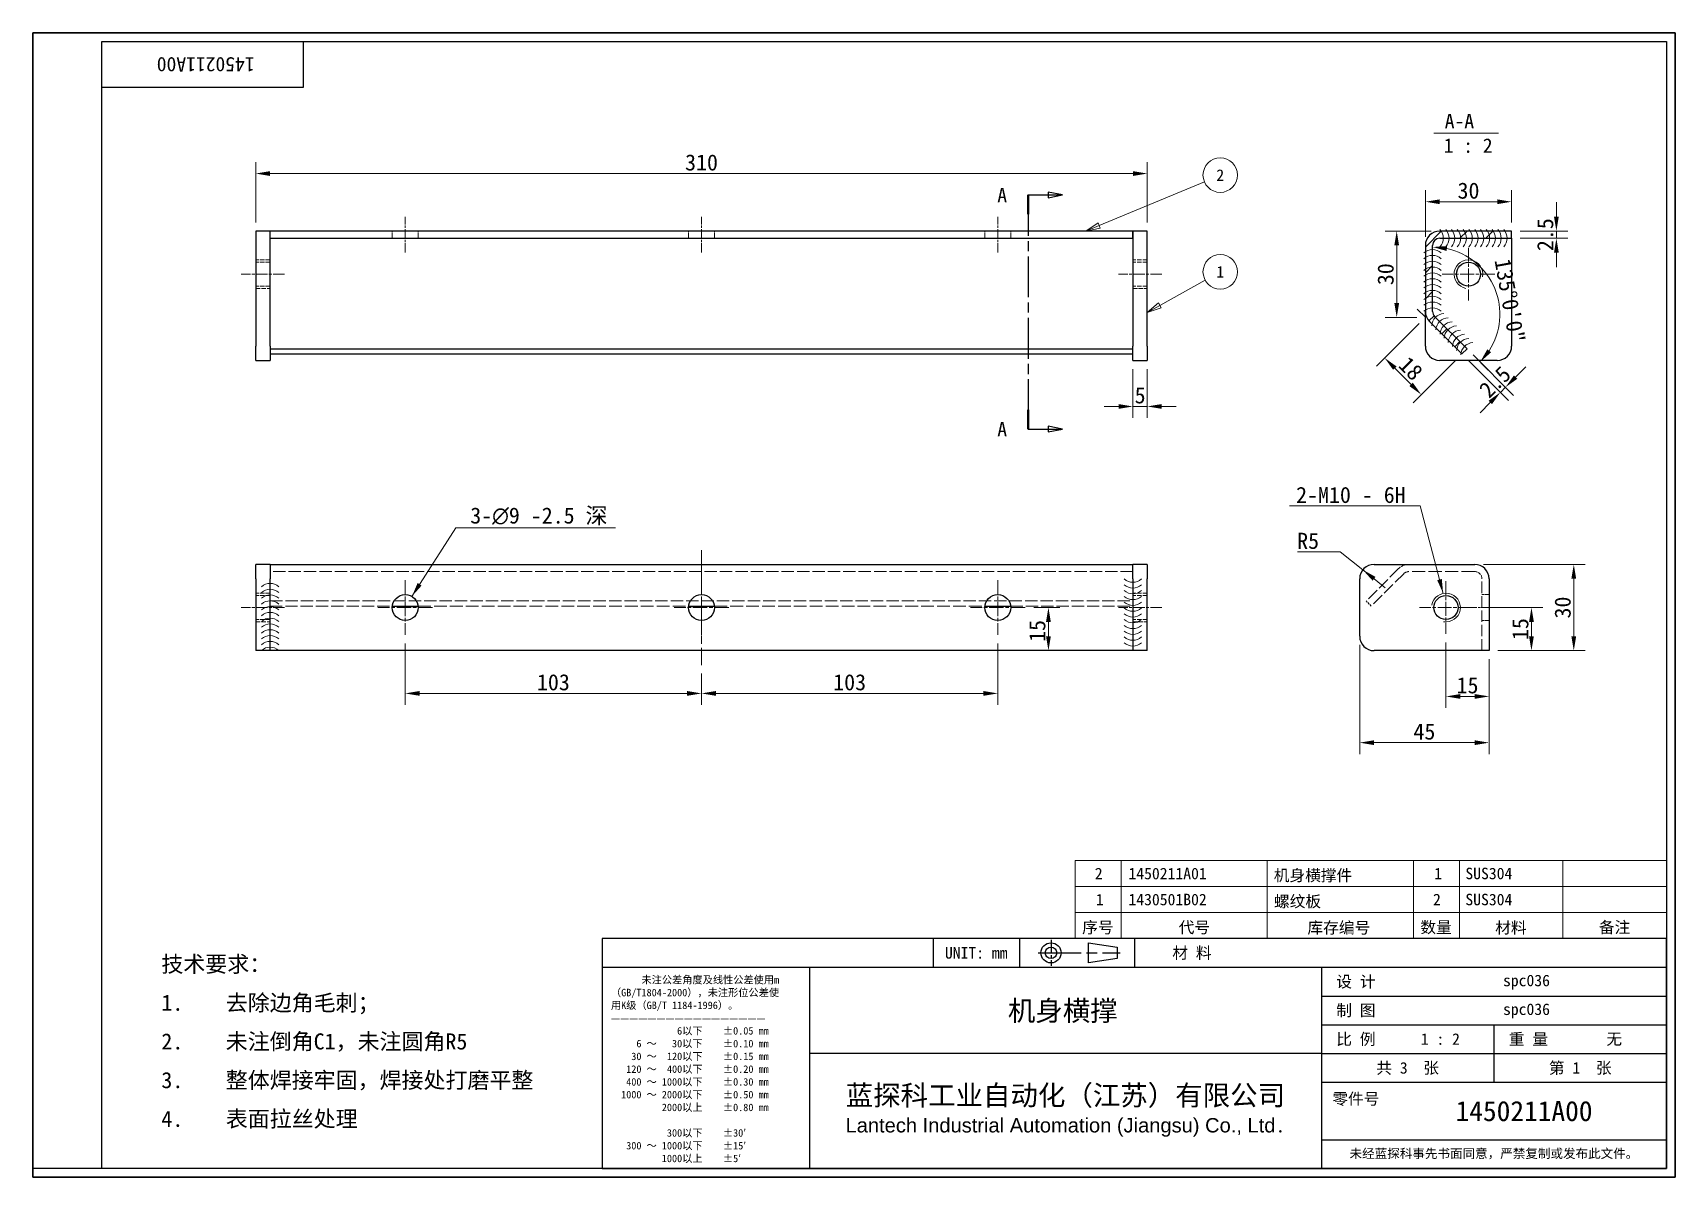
# Model space of a CAD drawing. Header units: millimetres. Extents: x 12 to 583, y 11 to 409.
import ezdxf
from ezdxf.enums import TextEntityAlignment as Align

# ---------------------------------------------------------------- set-up
doc = ezdxf.new("R2010")
doc.units = ezdxf.units.MM
doc.header["$LTSCALE"] = 2
doc.linetypes.add('CHAIN', pattern=[0.3543, 0.2362, -0.0295, 0.0591, -0.0295])
doc.linetypes.add('DASHED', pattern=[0.2067, 0.1654, -0.0413])
for name, color, linetype, lineweight in [('1', 7, 'Continuous', 18), ('剖面线 (ISO)', 7, 'Continuous', 18), ('可见 (ISO)', 7, 'Continuous', 25), ('可见窄的 (ISO)', 7, 'Continuous', 18), ('图框 (ISO)', 7, 'Continuous', 35), ('标题 (ISO)', 7, 'Continuous', 25)]:
    doc.layers.add(name, color=color, linetype=linetype, lineweight=lineweight)
for name, color, linetype, lineweight, true_color in [('中心标记 (ISO)', 1, 'CHAIN', 18, 0xff0000), ('中心线 (ISO)', 1, 'CHAIN', 18, 0xff0000), ('剖切线 (ISO)', 7, 'CHAIN', 25, 0x008000), ('尺寸 (ISO)', 7, 'Continuous', 18, 0x008000), ('符号 (ISO)', 7, 'Continuous', 18, 0x008000), ('隐藏 (ISO)', 5, 'DASHED', 18, 0x0000ff)]:
    doc.layers.add(name, color=color, linetype=linetype, lineweight=lineweight, true_color=true_color)
doc.styles.add('HZ_33', font='simfang.ttf')
doc.styles.add('文本样式164', font='SimSun.ttf')
doc.styles.add('文本样式165', font='SimSun.ttf')
doc.styles.add('文本样式74', font='SimSun.ttf')
doc.styles.add('最新国标', font='simfang.ttf')
doc.styles.add('注释文本 (ISO)', font='simfang.ttf')
doc.dimstyles.new('默认 (GB)', dxfattribs={"dimscale": 2, "dimtxt": 2.8, "dimasz": 2.5, "dimexe": 2, "dimexo": 1.5, "dimgap": 0.5, "dimtad": 1, "dimtoh": 1, "dimdsep": 46, "dimtxsty": '最新国标', "dimcen": 0.09, "dimdle": 10, "dimclrd": 256, "dimclre": 256, "dimclrt": 256, "dimaunit": 1, "dimadec": 3, "dimazin": 2, "dimtfac": 0.535714, "dimtdec": 3, "dimtmove": 0, "dimatfit": 3, "dimfxl": 0, "dimtolj": 1, "dimlwd": -1, "dimlwe": -1, "dimarcsym": 0})
doc.dimstyles.new('默认 (GB)$7', dxfattribs={"dimscale": 2, "dimtxt": 2.8, "dimasz": 2.5, "dimexe": 2, "dimexo": 1.5, "dimgap": 0.5, "dimtad": 1, "dimtoh": 1, "dimdsep": 46, "dimtxsty": '最新国标', "dimcen": 0.09, "dimdle": 10, "dimclrd": 256, "dimclre": 256, "dimclrt": 256, "dimaunit": 1, "dimadec": 3, "dimazin": 2, "dimtfac": 0.535714, "dimtdec": 3, "dimtmove": 0, "dimatfit": 3, "dimfxl": 0, "dimtolj": 1, "dimlwd": -1, "dimlwe": -1, "dimarcsym": 0})

# ---------------------------------------------------------------- blocks, each defined once
blk = doc.blocks.new('图框 最新国标')
at = {"layer": '图框 (ISO)'}
for p, q in [((6, 7), (6, 204.5)), ((6, 204.5), (291.5, 204.5)), ((291.5, 204.5), (291.5, 5.5)), ((6, 7), (6, 5.5)), ((6, 7), (6, 5.5)), ((291.5, 5.5), (6, 5.5))]:
    blk.add_line(p, q, dxfattribs=at)
at = {"layer": '图框 (ISO)', "color": 7, "linetype": 'Continuous', "lineweight": 25}
for p, q in [((18, 203), (290, 203)), ((18, 7), (18, 203)), ((18, 203), (290, 203)), ((53, 203), (53, 195)), ((290, 203), (290, 7)), ((290, 203), (290, 7)), ((53, 195), (18, 195)), ((290, 7), (6, 7)), ((290, 7), (18, 7))]:
    blk.add_line(p, q, dxfattribs=at)
at = {"layer": '图框 (ISO)', "style": '文本样式74'}
blk.add_attdef('零件代号_001', (44.55, 200.25), '', height=2.5, rotation=180, dxfattribs=at)
blk = doc.blocks.new('标题栏 最新国标')
at = {"layer": '标题 (ISO)'}
for p, q in [((381.98, -183.84), (196.98, -183.84)), ((196.98, -183.84), (196.98, -223.84)), ((254.48, -183.84), (254.48, -188.84)), ((269.48, -183.84), (269.48, -188.84)), ((281.48, -188.09), (281.48, -184.59)), ((281.48, -184.59), (286.48, -185.34)), ((286.48, -185.34), (286.48, -187.34)), ((289.48, -183.84), (289.48, -188.84)), ((381.98, -223.84), (381.98, -183.84)), ((383.48, -183.84), (383.48, -225.34)), ((286.48, -187.34), (281.48, -188.09)), ((196.98, -188.84), (381.98, -188.84)), ((232.98, -188.84), (232.98, -223.84)), ((321.98, -188.84), (321.98, -223.84)), ((321.98, -193.84), (381.98, -193.84)), ((321.98, -198.84), (381.98, -198.84)), ((351.98, -198.84), (351.98, -208.84)), ((321.98, -203.84), (232.98, -203.84)), ((321.98, -203.84), (381.98, -203.84)), ((321.98, -208.84), (381.98, -208.84)), ((321.98, -218.84), (381.98, -218.84)), ((196.98, -223.84), (381.98, -223.84)), ((383.48, -225.34), (196.98, -225.34))]:
    blk.add_line(p, q, dxfattribs=at)
at = {"layer": '标题 (ISO)', "linetype": 'CHAIN', "ltscale": 5.000333}
blk.add_line((274.98, -184.09), (274.98, -188.59), dxfattribs=at)
at = {"layer": '标题 (ISO)', "linetype": 'CHAIN', "ltscale": 15.834605}
blk.add_line((272.73, -186.34), (286.98, -186.34), dxfattribs=at)
at = {"layer": '标题 (ISO)'}
for radius in [1.75, 1]:
    blk.add_circle((274.98, -186.34), radius, dxfattribs=at)
at = {"layer": '1', "style": '文本样式164'}
for s, p in [('UNIT: mm', (261.98, -186.34)), ('材 料', (299.48, -186.34)), ('设 计', (327.98, -191.34)), ('制 图', (327.98, -196.34)), ('比 例', (327.98, -201.34)), ('重 量', (357.98, -201.34)), ('共 3  张', (336.98, -206.34)), ('第 1  张', (366.98, -206.34))]:
    blk.add_text(s, height=2, dxfattribs=at).set_placement(p, align=Align.MIDDLE_CENTER)
at = {"layer": '标题 (ISO)', "style": '注释文本 (ISO)'}
for s, insert, char_height, attachment_point, line_spacing_factor in [('\\fSimSun|b0|i0;{\\H1.3000;      未注公差角度及线性公差使用m\\P}\\fSimSun|b0|i0;{\\H1.3000;（GB/T1804-2000），未注形位公差使\\P}\\fSimSun|b0|i0;{\\H1.3000;用K级（GB/T 1184-1996）。\\P}\\fSimSun|b0|i0;{\\H1.3000;—————————————————\\P}\\fSimSun|b0|i0;{\\H1.3000;             6以下    ±0.05 mm\\P}\\fSimSun|b0|i0;{\\H1.3000;     6 ～   30以下    ±0.10 mm\\P}\\fSimSun|b0|i0;{\\H1.3000;    30 ～  120以下    ±0.15 mm\\P}\\fSimSun|b0|i0;{\\H1.3000;   120 ～  400以下    ±0.20 mm\\P}\\fSimSun|b0|i0;{\\H1.3000;   400 ～ 1000以下    ±0.30 mm\\P}\\fSimSun|b0|i0;{\\H1.3000;  1000 ～ 2000以下    ±0.50 mm\\P}\\fSimSun|b0|i0;{\\H1.3000;          2000以上    ±0.80 mm\\P}\\fSimSun|b0|i0;{\\H1.3000;\\P}\\fSimSun|b0|i0;{\\H1.3000;           300以下    ±30′\\P}\\fSimSun|b0|i0;{\\H1.3000;   300 ～ 1000以下    ±15′\\P}\\fSimSun|b0|i0;{\\H1.3000;          1000以上    ±5′}', (198.48, -206.63), 1.3, 4, 1.023913), ('{\\fMicrosoft YaHei|b0|i0|c134|p34;\\H1.75x;蓝探科工业自动化（江苏）有限公司\\P\\fArial|b0|i0|c0|p34;\\H0.71429x;Lantech Industrial Automation (Jiangsu) Co., Ltd\\fFangSong|b0|i0|c134|p49;.\\H1.15195x; }', (277.48, -213.84), 2, 5, 0.978695)]:
    blk.add_mtext(s, dxfattribs=dict(at, insert=insert, char_height=char_height, attachment_point=attachment_point, line_spacing_factor=line_spacing_factor))
at = {"layer": '标题 (ISO)', "attachment_point": 5, "style": '注释文本 (ISO)'}
for s, insert, char_height in [('\\fFangSong|b0|i0;零件号', (327.98, -211.84), 2), ('\\fSimSun|b0|i0;{\\H1.6000;未经蓝探科事先书面同意，严禁复制或发布此文件。}', (351.98, -221.34), 1.6)]:
    blk.add_mtext(s, dxfattribs=dict(at, insert=insert, char_height=char_height))
at = {"layer": '标题 (ISO)', "style": '注释文本 (ISO)'}
blk.add_attdef('材料', text='', height=2, dxfattribs=at).set_placement((324.48, -186.34), align=Align.MIDDLE_CENTER)
at = {"layer": '标题 (ISO)'}
for tag, p, height, style in [('设计人_001', (353.56, -192.14), 2, '注释文本 (ISO)'), ('库存编号_001', (267.48, -198.14), 3.5, '文本样式165'), ('设计人_001', (353.56, -197.14), 2, '注释文本 (ISO)'), ('视图比例_001', (339.26, -202.33), 2, '注释文本 (ISO)'), ('质量\\P3;_001', (371.53, -202.3), 2, '注释文本 (ISO)'), ('零件代号_001', (345.31, -215.59), 3.5, '文本样式165')]:
    blk.add_attdef(tag, p, '', height=height, dxfattribs=dict(at, style=style))
blk = doc.blocks.new('二维转换剖视图0')
at = {"layer": '剖切线 (ISO)', "linetype": 'CHAIN', "ltscale": 15.065023}
blk.add_line((179.02, 176.3), (179.02, 135.6), dxfattribs=at)
at = {"layer": '剖切线 (ISO)', "linetype": 'Continuous', "lineweight": 50}
for p, q in [((179.02, 176.3), (179.02, 172.97)), ((179.02, 138.94), (179.02, 135.6))]:
    blk.add_line(p, q, dxfattribs=at)
at = {"layer": '剖切线 (ISO)', "linetype": 'Continuous'}
for p, q in [((179.02, 176.3), (182.52, 176.3)), ((185.02, 176.3), (182.52, 176.8)), ((182.52, 176.8), (182.52, 175.8)), ((182.52, 176.3), (185.02, 176.3)), ((182.52, 175.8), (185.02, 176.3)), ((179.02, 135.6), (182.52, 135.6)), ((185.02, 135.6), (182.52, 136.1)), ((182.52, 136.1), (182.52, 135.1)), ((182.52, 135.6), (185.02, 135.6)), ((182.52, 135.1), (185.02, 135.6))]:
    blk.add_line(p, q, dxfattribs=at)
at = {"layer": '剖切线 (ISO)', "linetype": 'Continuous', "flags": 128}
for points in [[(182.52, 175.8), (185.02, 176.3), (182.52, 176.8), (182.52, 175.8)], [(182.52, 135.1), (185.02, 135.6), (182.52, 136.1), (182.52, 135.1)]]:
    blk.add_lwpolyline(points, dxfattribs=at)
at = {"layer": '剖切线 (ISO)'}
for points in [[(182.52, 175.8), (185.02, 176.3), (182.52, 176.8), (182.52, 175.8)], [(182.52, 135.1), (185.02, 135.6), (182.52, 136.1), (182.52, 135.1)]]:
    blk.add_solid(points, dxfattribs=at)
at = {"layer": '剖切线 (ISO)', "char_height": 2.5, "attachment_point": 7, "style": 'HZ_33'}
for insert in [(173.66, 175.02), (173.66, 134.32)]:
    blk.add_mtext('A', dxfattribs=dict(at, insert=insert))
blk = doc.blocks.new('明细栏')
at = {"layer": '符号 (ISO)'}
for p, q in [((290, 60.58), (187.2, 60.58)), ((187.2, 60.58), (187.2, 51.53)), ((195.2, 60.58), (195.2, 51.53)), ((220.6, 60.58), (220.6, 51.53)), ((246, 60.58), (246, 51.53)), ((254, 60.58), (254, 51.53)), ((272, 60.58), (272, 51.53)), ((290, 60.58), (290, 51.53)), ((290, 56.05), (187.2, 56.05)), ((290, 51.53), (187.2, 51.53)), ((187.2, 47), (187.2, 51.53)), ((195.2, 47), (195.2, 51.53)), ((220.6, 47), (220.6, 51.53)), ((246, 47), (246, 51.53)), ((254, 47), (254, 51.53)), ((272, 47), (272, 51.53)), ((290, 47), (290, 51.53)), ((290, 47), (187.2, 47))]:
    blk.add_line(p, q, dxfattribs=at)
at = {"layer": '符号 (ISO)', "char_height": 2, "attachment_point": 7, "style": '注释文本 (ISO)'}
for s, insert in [('2', (190.61, 57.3)), ('1450211A01', (196.46, 57.27)), ('机身横撑件', (221.72, 56.75)), ('1', (249.61, 57.3)), ('SUS304', (255.03, 57.28)), ('1', (190.81, 52.77)), ('1430501B02', (196.46, 52.75)), ('螺纹板', (221.76, 52.23)), ('2', (249.41, 52.78)), ('SUS304', (255.03, 52.75)), ('序号', (188.42, 47.71)), ('代号', (205.19, 47.73)), ('库存编号', (227.58, 47.66)), ('数量', (247.21, 47.72)), ('材料', (260.21, 47.68)), ('备注', (278.25, 47.74))]:
    blk.add_mtext(s, dxfattribs=dict(at, insert=insert))
blk = doc.blocks.new('*D7')
at = {"layer": 'Defpoints', "color": 0, "transparency": 16777216}
for p in [(486.19, 340.05), (501.15, 340.05), (496.15, 310.05)]:
    blk.add_point(p, dxfattribs=at)
at = {"layer": '尺寸 (ISO)', "color": 116, "true_color": 0x00803f, "transparency": 16777216}
for p, q in [((498.15, 340.05), (482.19, 340.05)), ((486.19, 315.05), (486.19, 335.05)), ((493.15, 310.05), (482.19, 310.05))]:
    blk.add_line(p, q, dxfattribs=at)
for points in [[(485.36, 335.05), (487.02, 335.05), (486.19, 340.05)], [(485.36, 315.05), (487.02, 315.05), (486.19, 310.05)]]:
    blk.add_solid(points, dxfattribs=at)
at = {"layer": '尺寸 (ISO)', "transparency": 16777216, "insert": (482.36, 325.05), "char_height": 5.6, "attachment_point": 5, "rotation": 90, "style": '最新国标'}
blk.add_mtext('\\A1;30', dxfattribs=at)
blk = doc.blocks.new('*D8')
at = {"layer": 'Defpoints', "color": 0, "transparency": 16777216}
for p in [(526.15, 350.25), (526.15, 340.05), (496.15, 335.05)]:
    blk.add_point(p, dxfattribs=at)
at = {"layer": '尺寸 (ISO)', "color": 116, "true_color": 0x00803f, "transparency": 16777216}
for p, q in [((496.15, 338.05), (496.15, 354.25)), ((526.15, 343.05), (526.15, 354.25)), ((501.15, 350.25), (521.15, 350.25))]:
    blk.add_line(p, q, dxfattribs=at)
for points in [[(501.15, 351.08), (501.15, 349.42), (496.15, 350.25)], [(521.15, 351.08), (521.15, 349.42), (526.15, 350.25)]]:
    blk.add_solid(points, dxfattribs=at)
at = {"layer": '尺寸 (ISO)', "transparency": 16777216, "insert": (511.15, 354.08), "char_height": 5.6, "attachment_point": 5, "style": '最新国标'}
blk.add_mtext('\\A1;30', dxfattribs=at)
blk = doc.blocks.new('*D9')
at = {"layer": 'Defpoints', "color": 0, "transparency": 16777216}
for p in [(496.15, 310.05), (508.87, 297.32), (494.73, 283.18)]:
    blk.add_point(p, dxfattribs=at)
at = {"layer": '尺寸 (ISO)', "color": 116, "true_color": 0x00803f, "transparency": 16777216}
for p, q in [((494.02, 307.93), (479.18, 293.08)), ((485.54, 292.37), (491.2, 286.72)), ((506.75, 295.2), (491.9, 280.35))]:
    blk.add_line(p, q, dxfattribs=at)
for points in [[(486.13, 292.96), (484.95, 291.79), (482, 295.91)], [(491.79, 287.31), (490.61, 286.13), (494.73, 283.18)]]:
    blk.add_solid(points, dxfattribs=at)
at = {"layer": '尺寸 (ISO)', "transparency": 16777216, "insert": (491.08, 292.26), "char_height": 5.6, "attachment_point": 5, "rotation": 315, "style": '最新国标'}
blk.add_mtext('\\A1;18', dxfattribs=at)
blk = doc.blocks.new('*D10')
at = {"layer": 'Defpoints', "color": 0, "transparency": 16777216}
for p in [(526.15, 340.05), (526.15, 337.55), (541.71, 337.55)]:
    blk.add_point(p, dxfattribs=at)
at = {"layer": '尺寸 (ISO)', "color": 116, "true_color": 0x00803f, "transparency": 16777216}
for p, q in [((541.71, 345.05), (541.71, 350.05)), ((529.15, 340.05), (545.71, 340.05)), ((529.15, 337.55), (545.71, 337.55)), ((541.71, 340.05), (541.71, 337.55)), ((541.71, 332.55), (541.71, 327.55))]:
    blk.add_line(p, q, dxfattribs=at)
for points in [[(540.87, 345.05), (542.54, 345.05), (541.71, 340.05)], [(540.87, 332.55), (542.54, 332.55), (541.71, 337.55)]]:
    blk.add_solid(points, dxfattribs=at)
at = {"layer": '尺寸 (ISO)', "transparency": 16777216, "insert": (537.86, 338.8), "char_height": 5.6, "attachment_point": 5, "rotation": 90, "style": '最新国标'}
blk.add_mtext('\\A1;2.5', dxfattribs=at)
blk = doc.blocks.new('Caterpillar1')
at = {"layer": '符号 (ISO)'}
for centre in [(249.32, 164.57), (249.32, 163.55), (249.32, 162.54), (249.32, 161.52), (249.32, 160.51), (249.32, 159.49), (249.32, 158.48), (249.32, 157.46), (249.32, 156.45), (249.32, 155.44), (249.32, 154.42)]:
    blk.add_arc(centre, 2.25, 48.1897, 131.8103, dxfattribs=at)
blk = doc.blocks.new('Caterpillar2')
at = {"layer": '符号 (ISO)'}
for centre in [(248.93, 168.78), (249.94, 168.78), (250.94, 168.78), (251.95, 168.78), (252.96, 168.78), (253.97, 168.78), (254.98, 168.78), (255.98, 168.78), (256.99, 168.78), (258, 168.78), (259.01, 168.78), (260.02, 168.78)]:
    blk.add_arc(centre, 2.25, 318.1897, 41.8103, dxfattribs=at)
blk = doc.blocks.new('Caterpillar3')
at = {"layer": '符号 (ISO)'}
for centre in [(251.42, 153.44), (252.15, 152.72), (252.87, 152), (253.59, 151.28), (254.31, 150.55), (255.03, 149.83), (255.76, 149.11), (256.48, 148.39)]:
    blk.add_arc(centre, 2.25, 93.1897, 176.8103, dxfattribs=at)
blk = doc.blocks.new('Caterpillar4')
at = {"layer": '符号 (ISO)'}
for centre in [(197.24, 111.21), (197.24, 110.2), (197.24, 109.19), (197.24, 108.18), (197.24, 107.17), (197.24, 106.17), (197.24, 105.16), (197.24, 104.15), (197.24, 103.14), (197.24, 102.13), (197.24, 101.12), (197.24, 100.12)]:
    blk.add_arc(centre, 2.25, 228.1897, 311.8103, dxfattribs=at)
blk = doc.blocks.new('Caterpillar5')
at = {"layer": '符号 (ISO)'}
for centre in [(47.24, 106.5), (47.24, 105.5), (47.24, 104.49), (47.24, 103.48), (47.24, 102.47), (47.24, 101.46), (47.24, 100.46), (47.24, 99.45), (47.24, 98.44), (47.24, 97.43), (47.24, 96.42), (47.24, 95.42)]:
    blk.add_arc(centre, 2.25, 48.1897, 131.8103, dxfattribs=at)
blk = doc.blocks.new('*D16')
at = {"layer": 'Defpoints', "color": 0, "transparency": 16777216}
for p in [(141.48, 199.62), (244.48, 189.12), (244.48, 179.25)]:
    blk.add_point(p, dxfattribs=at)
at = {"layer": '尺寸 (ISO)', "color": 116, "true_color": 0x00803f, "transparency": 16777216}
for p, q in [((141.48, 196.62), (141.48, 175.25)), ((244.48, 186.12), (244.48, 175.25)), ((146.48, 179.25), (239.48, 179.25))]:
    blk.add_line(p, q, dxfattribs=at)
for points in [[(146.48, 180.09), (146.48, 178.42), (141.48, 179.25)], [(239.48, 180.09), (239.48, 178.42), (244.48, 179.25)]]:
    blk.add_solid(points, dxfattribs=at)
at = {"layer": '尺寸 (ISO)', "transparency": 16777216, "insert": (192.98, 183.09), "char_height": 5.6, "attachment_point": 5, "style": '最新国标'}
blk.add_mtext('\\A1;103', dxfattribs=at)
blk = doc.blocks.new('*D17')
at = {"layer": 'Defpoints', "color": 0, "transparency": 16777216}
for p in [(347.48, 199.62), (244.48, 189.12), (347.48, 179.25)]:
    blk.add_point(p, dxfattribs=at)
at = {"layer": '尺寸 (ISO)', "color": 116, "true_color": 0x00803f, "transparency": 16777216}
for p, q in [((347.48, 196.62), (347.48, 175.25)), ((244.48, 186.12), (244.48, 175.25)), ((249.48, 179.25), (342.48, 179.25))]:
    blk.add_line(p, q, dxfattribs=at)
for points in [[(249.48, 180.09), (249.48, 178.42), (244.48, 179.25)], [(342.48, 180.09), (342.48, 178.42), (347.48, 179.25)]]:
    blk.add_solid(points, dxfattribs=at)
at = {"layer": '尺寸 (ISO)', "transparency": 16777216, "insert": (295.98, 183.09), "char_height": 5.6, "attachment_point": 5, "style": '最新国标'}
blk.add_mtext('\\A1;103', dxfattribs=at)
blk = doc.blocks.new('引出序号1')
at = {"layer": '符号 (ISO)'}
for p, q in [((191.38, 170.99), (209.66, 178.61)), ((191.19, 171.45), (189.07, 170.03)), ((191.57, 170.53), (191.19, 171.45)), ((191.38, 170.99), (189.07, 170.03)), ((189.07, 170.03), (191.57, 170.53))]:
    blk.add_line(p, q, dxfattribs=at)
at = {"layer": '符号 (ISO)', "flags": 128}
blk.add_lwpolyline([(191.19, 171.45), (189.07, 170.03), (191.57, 170.53), (191.19, 171.45)], dxfattribs=at)
at = {"layer": '符号 (ISO)'}
blk.add_circle((212.42, 179.76), 3, dxfattribs=at)
blk.add_solid([(191.19, 171.45), (189.07, 170.03), (191.57, 170.53), (191.19, 171.45)], dxfattribs=at)
at = {"layer": '符号 (ISO)', "insert": (212.42, 179.76), "char_height": 2, "attachment_point": 5, "style": '注释文本 (ISO)'}
blk.add_mtext('2', dxfattribs=at)
blk = doc.blocks.new('*D19')
at = {"layer": 'Defpoints', "color": 0, "transparency": 16777216}
for p in [(356.98, 209.12), (302.87, 194.12), (365.1, 194.12)]:
    blk.add_point(p, dxfattribs=at)
at = {"layer": '尺寸 (ISO)', "color": 116, "true_color": 0x00803f, "transparency": 16777216}
for p, q in [((359.98, 209.12), (369.1, 209.12)), ((365.1, 204.12), (365.1, 199.12))]:
    blk.add_line(p, q, dxfattribs=at)
for points in [[(364.27, 204.12), (365.93, 204.12), (365.1, 209.12)], [(364.27, 199.12), (365.93, 199.12), (365.1, 194.12)]]:
    blk.add_solid(points, dxfattribs=at)
at = {"layer": '尺寸 (ISO)', "transparency": 16777216, "insert": (361.27, 200.97), "char_height": 5.6, "attachment_point": 5, "rotation": 90, "style": '最新国标'}
blk.add_mtext('\\A1;15', dxfattribs=at)
blk = doc.blocks.new('*D20')
at = {"layer": 'Defpoints', "color": 0, "transparency": 16777216}
for p in [(394.48, 295.05), (399.48, 295.05), (399.48, 279.05)]:
    blk.add_point(p, dxfattribs=at)
at = {"layer": '尺寸 (ISO)', "color": 116, "true_color": 0x00803f, "transparency": 16777216}
for p, q in [((394.48, 292.05), (394.48, 275.05)), ((399.48, 292.05), (399.48, 275.05)), ((389.48, 279.05), (384.48, 279.05)), ((394.48, 279.05), (399.48, 279.05)), ((404.48, 279.05), (409.48, 279.05))]:
    blk.add_line(p, q, dxfattribs=at)
for points in [[(389.48, 279.88), (389.48, 278.22), (394.48, 279.05)], [(404.48, 279.88), (404.48, 278.22), (399.48, 279.05)]]:
    blk.add_solid(points, dxfattribs=at)
at = {"layer": '尺寸 (ISO)', "transparency": 16777216, "insert": (396.98, 282.88), "char_height": 5.6, "attachment_point": 5, "style": '最新国标'}
blk.add_mtext('\\A1;5', dxfattribs=at)
blk = doc.blocks.new('*D21')
at = {"layer": 'Defpoints', "color": 0, "transparency": 16777216}
for p in [(399.48, 360.05), (89.48, 340.05), (399.48, 340.05)]:
    blk.add_point(p, dxfattribs=at)
at = {"layer": '尺寸 (ISO)', "color": 116, "true_color": 0x00803f, "transparency": 16777216}
for p, q in [((89.48, 343.05), (89.48, 364.05)), ((94.48, 360.05), (394.48, 360.05)), ((399.48, 343.05), (399.48, 364.05))]:
    blk.add_line(p, q, dxfattribs=at)
for points in [[(94.48, 360.89), (94.48, 359.22), (89.48, 360.05)], [(394.48, 360.89), (394.48, 359.22), (399.48, 360.05)]]:
    blk.add_solid(points, dxfattribs=at)
at = {"layer": '尺寸 (ISO)', "transparency": 16777216, "insert": (244.48, 363.88), "char_height": 5.6, "attachment_point": 5, "style": '最新国标'}
blk.add_mtext('\\A1;310', dxfattribs=at)
blk = doc.blocks.new('引出序号2')
at = {"layer": '符号 (ISO)'}
for p, q in [((201.92, 157.1), (209.8, 161.49)), ((201.68, 157.54), (199.74, 155.89)), ((201.92, 157.1), (199.74, 155.89)), ((202.17, 156.67), (201.68, 157.54)), ((199.74, 155.89), (202.17, 156.67))]:
    blk.add_line(p, q, dxfattribs=at)
at = {"layer": '符号 (ISO)', "flags": 128}
blk.add_lwpolyline([(201.68, 157.54), (199.74, 155.89), (202.17, 156.67), (201.68, 157.54)], dxfattribs=at)
at = {"layer": '符号 (ISO)'}
blk.add_circle((212.42, 162.94), 3, dxfattribs=at)
blk.add_solid([(201.68, 157.54), (199.74, 155.89), (202.17, 156.67), (201.68, 157.54)], dxfattribs=at)
at = {"layer": '符号 (ISO)', "insert": (212.42, 162.94), "char_height": 2, "attachment_point": 5, "style": '注释文本 (ISO)'}
blk.add_mtext('1', dxfattribs=at)
blk = doc.blocks.new('*D23')
at = {"layer": 'Defpoints', "color": 0, "transparency": 16777216}
for p in [(503.32, 199.93), (518.32, 194.12), (518.32, 178.2)]:
    blk.add_point(p, dxfattribs=at)
at = {"layer": '尺寸 (ISO)', "color": 116, "true_color": 0x00803f, "transparency": 16777216}
for p, q in [((503.32, 196.93), (503.32, 174.2)), ((518.32, 191.12), (518.32, 174.2)), ((508.32, 178.2), (513.32, 178.2))]:
    blk.add_line(p, q, dxfattribs=at)
for points in [[(508.32, 179.03), (508.32, 177.37), (503.32, 178.2)], [(513.32, 179.03), (513.32, 177.37), (518.32, 178.2)]]:
    blk.add_solid(points, dxfattribs=at)
at = {"layer": '尺寸 (ISO)', "transparency": 16777216, "insert": (510.82, 182.03), "char_height": 5.6, "attachment_point": 5, "style": '最新国标'}
blk.add_mtext('\\A1;15', dxfattribs=at)
blk = doc.blocks.new('*D24')
at = {"layer": 'Defpoints', "color": 0, "transparency": 16777216}
for p in [(473.32, 199.12), (518.32, 194.12), (518.32, 162.12)]:
    blk.add_point(p, dxfattribs=at)
at = {"layer": '尺寸 (ISO)', "color": 116, "true_color": 0x00803f, "transparency": 16777216}
for p, q in [((473.32, 196.12), (473.32, 158.12)), ((518.32, 191.12), (518.32, 158.12)), ((478.32, 162.12), (513.32, 162.12))]:
    blk.add_line(p, q, dxfattribs=at)
for points in [[(478.32, 162.95), (478.32, 161.29), (473.32, 162.12)], [(513.32, 162.95), (513.32, 161.29), (518.32, 162.12)]]:
    blk.add_solid(points, dxfattribs=at)
at = {"layer": '尺寸 (ISO)', "transparency": 16777216, "insert": (495.82, 165.95), "char_height": 5.6, "attachment_point": 5, "style": '最新国标'}
blk.add_mtext('\\A1;45', dxfattribs=at)
blk = doc.blocks.new('*D25')
at = {"layer": 'Defpoints', "color": 0, "transparency": 16777216}
for p in [(512.51, 209.12), (518.32, 194.12), (533.04, 194.12)]:
    blk.add_point(p, dxfattribs=at)
at = {"layer": '尺寸 (ISO)', "color": 116, "true_color": 0x00803f, "transparency": 16777216}
for p, q in [((515.51, 209.12), (537.04, 209.12)), ((533.04, 204.12), (533.04, 199.12)), ((521.32, 194.12), (537.04, 194.12))]:
    blk.add_line(p, q, dxfattribs=at)
for points in [[(532.21, 204.12), (533.87, 204.12), (533.04, 209.12)], [(532.21, 199.12), (533.87, 199.12), (533.04, 194.12)]]:
    blk.add_solid(points, dxfattribs=at)
at = {"layer": '尺寸 (ISO)', "transparency": 16777216, "insert": (529.21, 201.62), "char_height": 5.6, "attachment_point": 5, "rotation": 90, "style": '最新国标'}
blk.add_mtext('\\A1;15', dxfattribs=at)
blk = doc.blocks.new('*D26')
at = {"layer": 'Defpoints', "color": 0, "transparency": 16777216}
for p in [(513.32, 224.12), (518.32, 194.12), (547.76, 194.12)]:
    blk.add_point(p, dxfattribs=at)
at = {"layer": '尺寸 (ISO)', "color": 116, "true_color": 0x00803f, "transparency": 16777216}
for p, q in [((516.32, 224.12), (551.76, 224.12)), ((547.76, 219.12), (547.76, 199.12)), ((521.32, 194.12), (551.76, 194.12))]:
    blk.add_line(p, q, dxfattribs=at)
for points in [[(546.92, 219.12), (548.59, 219.12), (547.76, 224.12)], [(546.92, 199.12), (548.59, 199.12), (547.76, 194.12)]]:
    blk.add_solid(points, dxfattribs=at)
at = {"layer": '尺寸 (ISO)', "transparency": 16777216, "insert": (543.92, 209.12), "char_height": 5.6, "attachment_point": 5, "rotation": 90, "style": '最新国标'}
blk.add_mtext('\\A1;30', dxfattribs=at)
blk = doc.blocks.new('*D27')
at = {"layer": 'Defpoints', "color": 0, "transparency": 16777216}
for p in [(474.4, 222.23), (478.32, 219.12)]:
    blk.add_point(p, dxfattribs=at)
at = {"layer": '尺寸 (ISO)', "color": 116, "true_color": 0x00803f, "transparency": 16777216}
for p, q in [((451.67, 228.45), (466.57, 228.45)), ((466.57, 228.45), (470.49, 225.34)), ((474.4, 222.23), (470.49, 225.34)), ((478.32, 219.12), (474.4, 222.23)), ((478.32, 219.12), (482.23, 216.01))]:
    blk.add_line(p, q, dxfattribs=at)
blk.add_solid([(478.84, 219.77), (477.8, 218.47), (474.4, 222.23)], dxfattribs=at)
at = {"layer": '尺寸 (ISO)', "transparency": 16777216, "insert": (455.38, 232.28), "char_height": 5.6, "attachment_point": 5, "style": '最新国标'}
blk.add_mtext('\\A1;R5', dxfattribs=at)
blk = doc.blocks.new('*D28')
at = {"layer": 'Defpoints', "color": 0, "transparency": 16777216}
for p in [(515.21, 327.65), (498.65, 314.09), (498.65, 311.09), (510.64, 299.09)]:
    blk.add_point(p, dxfattribs=at)
at = {"layer": '尺寸 (ISO)', "color": 116, "true_color": 0x00803f, "transparency": 16777216}
blk.add_line((512.76, 296.97), (518.04, 291.7), dxfattribs=at)
blk.add_arc((498.65, 311.09), 23.42, 327.2535, 77.7465, dxfattribs=at)
for points in [[(503.53, 333.15), (503.71, 334.81), (498.65, 334.51)], [(519, 297.89), (517.7, 298.94), (515.21, 294.52)]]:
    blk.add_solid(points, dxfattribs=at)
at = {"layer": '尺寸 (ISO)', "transparency": 16777216, "insert": (525.48, 315.86), "char_height": 5.6, "attachment_point": 5, "rotation": 280.0754, "style": '最新国标'}
blk.add_mtext('\\A1;135°0\'0"', dxfattribs=at)
blk = doc.blocks.new('*D29')
at = {"layer": 'Defpoints', "color": 0, "transparency": 16777216}
for p in [(508.87, 297.32), (510.64, 299.09), (524, 285.73)]:
    blk.add_point(p, dxfattribs=at)
at = {"layer": '尺寸 (ISO)', "color": 116, "true_color": 0x00803f, "transparency": 16777216}
for p, q in [((512.76, 296.97), (526.83, 282.9)), ((510.99, 295.2), (525.06, 281.13)), ((527.54, 289.27), (531.08, 292.8)), ((522.24, 283.96), (524, 285.73)), ((518.7, 280.43), (515.17, 276.89))]:
    blk.add_line(p, q, dxfattribs=at)
for points in [[(526.95, 289.85), (528.13, 288.68), (524, 285.73)], [(518.11, 281.02), (519.29, 279.84), (522.24, 283.96)]]:
    blk.add_solid(points, dxfattribs=at)
at = {"layer": '尺寸 (ISO)', "transparency": 16777216, "insert": (520.4, 287.57), "char_height": 5.6, "attachment_point": 5, "rotation": 45, "style": '最新国标'}
blk.add_mtext('\\A1;2.5', dxfattribs=at)

msp = doc.modelspace()

# ---------------------------------------------------------------- hatches: boundary and pattern name
at = {"layer": '剖面线 (ISO)'}
h = msp.add_hatch(dxfattribs=at)
h.set_pattern_fill('ANSI31', color=256, scale=50.8, style=0)
h.set_pattern_definition([(45, (0, 0), (-4.49013, 4.49013), [])])
edge = h.paths.add_edge_path()
edge.add_line((526.146, 340.052), (501.146, 340.052))
edge.add_ellipse((501.146, 335.052), major_axis=(-5, 0), ratio=1, start_angle=270, end_angle=360)
edge.add_line((496.146, 335.052), (496.146, 312.124))
edge.add_ellipse((501.146, 312.124), major_axis=(0, -5), ratio=1, start_angle=270, end_angle=315)
edge.add_line((497.61, 308.588), (508.873, 297.325))
edge.add_line((508.873, 297.325), (510.641, 299.092))
edge.add_line((510.641, 299.092), (499.378, 310.356))
edge.add_ellipse((501.146, 312.124), major_axis=(-1.768, 1.768), ratio=1, start_angle=45, end_angle=90, ccw=False)
edge.add_line((498.646, 312.124), (498.646, 335.052))
edge.add_ellipse((501.146, 335.052), major_axis=(0, 2.5), ratio=1, start_angle=0, end_angle=90, ccw=False)
edge.add_line((501.146, 337.552), (526.146, 337.552))
edge.add_line((526.146, 337.552), (526.146, 340.052))

# ---------------------------------------------------------------- linework, layer by layer
at = {"layer": '中心标记 (ISO)', "ltscale": 10.209674}
for p, q in [((511.146, 334.24), (511.146, 315.864)), ((520.334, 325.052), (501.958, 325.052)), ((503.318, 218.308), (503.318, 199.932)), ((512.506, 209.12), (494.13, 209.12))]:
    msp.add_line(p, q, dxfattribs=at)
at = {"layer": '中心标记 (ISO)', "ltscale": 10.556371}
for p, q in [((141.48, 218.62), (141.48, 199.62)), ((244.48, 218.62), (244.48, 199.62)), ((347.48, 218.62), (347.48, 199.62)), ((150.98, 209.12), (131.98, 209.12)), ((253.98, 209.12), (234.98, 209.12)), ((356.98, 209.12), (337.98, 209.12))]:
    msp.add_line(p, q, dxfattribs=at)
at = {"layer": '中心线 (ISO)', "ltscale": 6.944946}
for p, q in [((141.48, 332.552), (141.48, 345.052)), ((244.48, 332.552), (244.48, 345.052)), ((347.48, 332.552), (347.48, 345.052)), ((510.818, 209.12), (523.318, 209.12))]:
    msp.add_line(p, q, dxfattribs=at)
at = {"layer": '中心线 (ISO)', "ltscale": 8.333956}
for p, q in [((99.48, 325.052), (84.48, 325.052)), ((404.48, 325.052), (389.48, 325.052)), ((99.48, 209.12), (84.48, 209.12)), ((404.48, 209.12), (389.48, 209.12))]:
    msp.add_line(p, q, dxfattribs=at)
at = {"layer": '中心线 (ISO)', "ltscale": 23.990969}
msp.add_line((244.48, 229.12), (244.48, 189.12), dxfattribs=at)
at = {"layer": '可见 (ISO)'}
for p, q in [((94.48, 340.052), (89.48, 340.052)), ((89.48, 340.052), (89.48, 300.052)), ((394.48, 340.052), (94.48, 340.052)), ((94.48, 337.552), (94.48, 340.052)), ((94.48, 300.052), (94.48, 340.052)), ((94.48, 337.552), (394.48, 337.552)), ((394.48, 337.552), (394.48, 340.052)), ((399.48, 340.052), (394.48, 340.052)), ((394.48, 340.052), (394.48, 300.052)), ((399.48, 300.052), (399.48, 340.052)), ((526.146, 340.052), (501.146, 340.052)), ((501.146, 337.552), (526.146, 337.552)), ((526.146, 337.552), (526.146, 340.052)), ((526.146, 337.552), (526.146, 300.052)), ((496.146, 335.052), (496.146, 312.124)), ((498.646, 312.124), (498.646, 335.052)), ((496.146, 300.052), (496.146, 312.124)), ((497.61, 308.588), (508.873, 297.325)), ((510.641, 299.092), (499.378, 310.356)), ((89.48, 295.052), (89.48, 300.052)), ((94.48, 300.052), (94.48, 295.052)), ((94.48, 299.092), (394.48, 299.092)), ((94.48, 297.325), (394.48, 297.325)), ((394.48, 295.052), (394.48, 300.052)), ((399.48, 300.052), (399.48, 295.052)), ((508.873, 297.325), (510.641, 299.092)), ((89.48, 295.052), (94.48, 295.052)), ((394.48, 295.052), (399.48, 295.052)), ((521.146, 295.052), (501.146, 295.052)), ((89.48, 219.12), (89.48, 224.12)), ((94.48, 224.12), (89.48, 224.12)), ((94.48, 224.12), (394.48, 224.12)), ((94.48, 224.12), (94.48, 219.12)), ((94.48, 224.12), (94.48, 219.12)), ((394.48, 219.12), (394.48, 224.12)), ((394.48, 219.12), (394.48, 224.12)), ((399.48, 224.12), (394.48, 224.12)), ((399.48, 224.12), (399.48, 219.12)), ((478.318, 224.12), (513.318, 224.12)), ((89.48, 219.12), (89.48, 194.12)), ((94.48, 194.12), (94.48, 219.12)), ((94.48, 194.12), (94.48, 219.12)), ((394.48, 219.12), (394.48, 194.12)), ((394.48, 219.12), (394.48, 194.12)), ((399.48, 194.12), (399.48, 219.12)), ((473.318, 199.12), (473.318, 219.12)), ((518.318, 219.12), (518.318, 194.12)), ((137.009, 209.625), (145.952, 209.625)), ((240.009, 209.625), (248.952, 209.625)), ((343.009, 209.625), (351.952, 209.625)), ((94.48, 194.12), (89.48, 194.12)), ((394.48, 194.12), (94.48, 194.12)), ((399.48, 194.12), (394.48, 194.12)), ((518.318, 194.12), (478.318, 194.12))]:
    msp.add_line(p, q, dxfattribs=at)
for centre, radius in [((511.146, 325.052), 4.188), ((141.48, 209.12), 4.5), ((244.48, 209.12), 4.5), ((347.48, 209.12), 4.5), ((503.318, 209.12), 4.188)]:
    msp.add_circle(centre, radius, dxfattribs=at)
for centre, radius, start, end in [((501.146, 335.052), 5, 90, 180), ((501.146, 335.052), 2.5, 90, 180), ((501.146, 312.124), 5, 180, 225), ((501.146, 312.124), 2.5, 180, 225), ((501.146, 300.052), 5, 180, 270), ((521.146, 300.052), 5, 270, 0), ((478.318, 219.12), 5, 90, 180), ((513.318, 219.12), 5, 0, 90), ((478.318, 199.12), 5, 180, 270)]:
    msp.add_arc(centre, radius, start, end, dxfattribs=at)
at = {"layer": '可见窄的 (ISO)'}
for centre, start, end in [((511.146, 325.052), 350, 260), ((503.318, 209.12), 260, 170)]:
    msp.add_arc(centre, 5, start, end, dxfattribs=at)
at = {"layer": '尺寸 (ISO)'}
for q in [(493.317, 312.881), (493.317, 312.881), (496.146, 306.052), (496.146, 306.052)]:
    msp.add_line((496.146, 310.052), q, dxfattribs=at)
at = {"layer": '符号 (ISO)'}
msp.add_line((499.113, 374.102), (521.569, 374.102), dxfattribs=at)
at = {"layer": '隐藏 (ISO)', "ltscale": 2.380771}
for p, q in [((136.98, 337.552), (136.98, 340.052)), ((145.98, 337.552), (145.98, 340.052)), ((239.98, 337.552), (239.98, 340.052)), ((248.98, 337.552), (248.98, 340.052)), ((342.98, 337.552), (342.98, 340.052)), ((351.98, 337.552), (351.98, 340.052)), ((477.358, 209.625), (475.59, 211.393)), ((515.818, 213.62), (518.318, 213.62)), ((515.818, 204.62), (518.318, 204.62))]:
    msp.add_line(p, q, dxfattribs=at)
at = {"layer": '隐藏 (ISO)', "ltscale": 4.761642}
for p, q in [((94.48, 330.052), (89.48, 330.052)), ((94.48, 329.24), (89.48, 329.24)), ((399.48, 330.052), (394.48, 330.052)), ((399.48, 329.24), (394.48, 329.24)), ((94.48, 320.864), (89.48, 320.864)), ((89.48, 320.052), (94.48, 320.052)), ((399.48, 320.864), (394.48, 320.864)), ((394.48, 320.052), (399.48, 320.052)), ((94.48, 214.12), (89.48, 214.12)), ((94.48, 213.308), (89.48, 213.308)), ((399.48, 214.12), (394.48, 214.12)), ((399.48, 213.308), (394.48, 213.308)), ((94.48, 204.932), (89.48, 204.932)), ((89.48, 204.12), (94.48, 204.12)), ((399.48, 204.932), (394.48, 204.932)), ((394.48, 204.12), (399.48, 204.12))]:
    msp.add_line(p, q, dxfattribs=at)
at = {"layer": '隐藏 (ISO)', "ltscale": 12.958739}
for p, q in [((394.48, 221.62), (94.48, 221.62)), ((94.48, 211.393), (394.48, 211.393))]:
    msp.add_line(p, q, dxfattribs=at)
at = {"layer": '隐藏 (ISO)', "ltscale": 12.843842}
for p, q in [((486.854, 222.656), (475.59, 211.393)), ((488.621, 220.888), (477.358, 209.625))]:
    msp.add_line(p, q, dxfattribs=at)
at = {"layer": '隐藏 (ISO)', "ltscale": 13.866069}
msp.add_line((513.318, 221.62), (490.389, 221.62), dxfattribs=at)
at = {"layer": '隐藏 (ISO)', "ltscale": 12.094824}
msp.add_line((515.818, 194.12), (515.818, 219.12), dxfattribs=at)
at = {"layer": '隐藏 (ISO)', "ltscale": 12.859322}
for p, q in [((94.48, 209.625), (137.009, 209.625)), ((351.952, 209.625), (394.48, 209.625))]:
    msp.add_line(p, q, dxfattribs=at)
at = {"layer": '隐藏 (ISO)', "ltscale": 13.383519}
for p, q in [((145.952, 209.625), (240.009, 209.625)), ((248.952, 209.625), (343.009, 209.625))]:
    msp.add_line(p, q, dxfattribs=at)
at = {"layer": '隐藏 (ISO)', "ltscale": 3.739763}
for centre, radius, start, end in [((490.389, 219.12), 5, 90, 135), ((513.318, 219.12), 2.5, 0, 90)]:
    msp.add_arc(centre, radius, start, end, dxfattribs=at)
at = {"layer": '隐藏 (ISO)', "ltscale": 1.869832}
msp.add_arc((490.389, 219.12), 2.5, 90, 135, dxfattribs=at)

# ---------------------------------------------------------------- block references
at = {"xscale": 2, "yscale": 2, "zscale": 2}
msp.add_blockref('图框 最新国标', (0, 0), dxfattribs=at).add_auto_attribs({'零件代号_001': '1450211A00'})
ref = msp.add_blockref('标题栏 最新国标', (-183.965, 461.689), dxfattribs=dict(xscale=2, yscale=2, zscale=2))
ref.add_attrib('零件代号_001', '1450211A00', (506.659, 30.5), dxfattribs={"layer": '标题 (ISO)', "height": 7, "style": '文本样式165'})
ref.add_attrib('库存编号_001', '机身横撑', (350.997, 65.402), dxfattribs={"layer": '标题 (ISO)', "height": 7, "style": '文本样式165'})
ref.add_attrib('质量\\P3;_001', '无', (559.086, 57.08), dxfattribs={"layer": '标题 (ISO)', "height": 4, "style": '注释文本 (ISO)'})
ref.add_attrib('视图比例_001', '1 : 2', (494.56, 57.034), dxfattribs={"layer": '标题 (ISO)', "height": 4, "style": '注释文本 (ISO)'})
ref.add_attrib('设计人_001', 'spc036', (523.154, 77.411), dxfattribs={"layer": '标题 (ISO)', "height": 4, "style": '注释文本 (ISO)'})
ref.add_attrib('设计人_001', 'spc036', (523.154, 67.411), dxfattribs={"layer": '标题 (ISO)', "height": 4, "style": '注释文本 (ISO)'})
at = {"layer": '剖切线 (ISO)', "xscale": 2, "yscale": 2, "zscale": 2}
msp.add_blockref('二维转换剖视图0', (0, 0), dxfattribs=at)
at = {"layer": '符号 (ISO)', "xscale": 2, "yscale": 2, "zscale": 2}
for name in ['引出序号1', 'Caterpillar2', '引出序号2', 'Caterpillar1', 'Caterpillar3', 'Caterpillar5', 'Caterpillar4', '明细栏']:
    msp.add_blockref(name, (0, 0), dxfattribs=at)

# ---------------------------------------------------------------- texts
at = {"layer": '符号 (ISO)', "char_height": 5, "attachment_point": 7, "style": 'HZ_33'}
for s, insert in [('A-A ', (502.888, 375.825)), (' 1 : 2', (499.113, 367.204))]:
    msp.add_mtext(s, dxfattribs=dict(at, insert=insert))
at = {"layer": '符号 (ISO)', "char_height": 5.6}
for s, insert, width, attachment_point, line_spacing_factor, style in [('2-M10 - 6H', (489.304, 245.406), 42.33731, 9, 0.49, '最新国标'), ('3-\\fAIGDT|b0|i0;{\\H5.6000;n}\\fFangSong|b0|i0;{\\H5.6000;9 -2.5 深}', (164.081, 237.748), 52.90947, 7, 0.49, '最新国标'), ('\\fSimSun|b0|i0;{\\H5.6000;技术要求：\\P}\\fSimSun|b0|i0;{\\H5.6000;1.^I}\\fSimSun|b0|i0;{\\H5.6000;去除边角毛刺；\\P}\\fSimSun|b0|i0;{\\H5.6000;2.^I}\\fSimSun|b0|i0;{\\H5.6000;未注倒角C1，未注圆角R5\\P}\\fSimSun|b0|i0;{\\H5.6000;3.^I}\\fSimSun|b0|i0;{\\H5.6000;整体焊接牢固，焊接处打磨平整\\P}\\fSimSun|b0|i0;{\\H5.6000;4.^I}\\fSimSun|b0|i0;{\\H5.6000;表面拉丝处理}', (56.685, 57.899), 134.17076, 4, 1.441304, '注释文本 (ISO)')]:
    msp.add_mtext(s, dxfattribs=dict(at, insert=insert, width=width, attachment_point=attachment_point, line_spacing_factor=line_spacing_factor, style=style))

# ---------------------------------------------------------------- dimensions: what is measured, and where the dimension line sits
at = {"layer": '尺寸 (ISO)', "color": 116, "true_color": 0x00803f}
for base, p1, p2, angle, override, picture, middle in [((399.48, 360.052), (89.48, 340.052), (399.48, 340.052), 180, {"dimgap": 0.5, "dimtoh": 0, "dimdec": 2, "dimtol": 0, "dimlim": 0, "dimtp": 0, "dimtm": 0, "dimtdec": 3, "dimtofl": 0, "dimatfit": 1}, '*D21', (244.48, 360.052)), ((526.146, 350.248), (496.146, 335.052), (526.146, 340.052), 180, {"dimgap": 0.5, "dimtoh": 0, "dimdec": 2, "dimtol": 0, "dimlim": 0, "dimtp": 0, "dimtm": 0, "dimtdec": 3, "dimtofl": 0, "dimatfit": 1}, '*D8', (511.146, 350.248)), ((541.705, 337.552), (526.146, 340.052), (526.146, 337.552), 90, {"dimgap": 0.5, "dimtoh": 0, "dimdec": 2, "dimtol": 0, "dimlim": 0, "dimtp": 0, "dimtm": 0, "dimtdec": 3, "dimtofl": 1, "dimatfit": 1}, '*D10', (541.705, 338.802)), ((486.189, 340.052), (496.146, 310.052), (501.146, 340.052), 90, {"dimgap": 0.5, "dimtoh": 0, "dimdec": 2, "dimtol": 0, "dimlim": 0, "dimtp": 0, "dimtm": 0, "dimtdec": 3, "dimtofl": 0, "dimatfit": 1}, '*D7', (486.189, 325.052)), ((494.731, 283.182), (496.146, 310.052), (508.873, 297.325), 315, {"dimgap": 0.5, "dimtoh": 0, "dimdec": 2, "dimtol": 0, "dimlim": 0, "dimtp": 0, "dimtm": 0, "dimtdec": 3, "dimtofl": 0, "dimatfit": 1}, '*D9', (488.367, 289.546)), ((524.004, 285.73), (508.873, 297.325), (510.641, 299.092), 225, {"dimgap": 0.5, "dimtoh": 0, "dimdec": 2, "dimtol": 0, "dimlim": 0, "dimtp": 0, "dimtm": 0, "dimtdec": 3, "dimtofl": 1, "dimatfit": 1}, '*D29', (523.12, 284.846)), ((399.48, 279.048), (394.48, 295.052), (399.48, 295.052), 180, {"dimgap": 0.5, "dimtoh": 0, "dimdec": 2, "dimtol": 0, "dimlim": 0, "dimtp": 0, "dimtm": 0, "dimtdec": 3, "dimtofl": 1, "dimatfit": 1}, '*D20', (396.98, 279.048)), ((547.756, 194.12), (513.318, 224.12), (518.318, 194.12), 270, {"dimgap": 0.5, "dimtoh": 0, "dimdec": 2, "dimtol": 0, "dimlim": 0, "dimtp": 0, "dimtm": 0, "dimtdec": 3, "dimtofl": 0, "dimatfit": 1}, '*D26', (547.756, 209.12)), ((365.099, 194.12), (356.98, 209.12), (302.872, 194.12), 90, {"dimgap": 0.5, "dimtoh": 0, "dimdec": 2, "dimse2": 1, "dimtol": 0, "dimlim": 0, "dimtp": 0, "dimtm": 0, "dimtdec": 3, "dimtofl": 0, "dimatfit": 1}, '*D19', (365.099, 200.974)), ((533.041, 194.12), (512.506, 209.12), (518.318, 194.12), 90, {"dimgap": 0.5, "dimtoh": 0, "dimdec": 2, "dimtol": 0, "dimlim": 0, "dimtp": 0, "dimtm": 0, "dimtdec": 3, "dimtofl": 0, "dimatfit": 1}, '*D25', (533.041, 201.62)), ((518.318, 178.201), (503.318, 199.932), (518.318, 194.12), 180, {"dimgap": 0.5, "dimtoh": 0, "dimdec": 2, "dimtol": 0, "dimlim": 0, "dimtp": 0, "dimtm": 0, "dimtdec": 3, "dimtofl": 0, "dimatfit": 1}, '*D23', (510.818, 178.201)), ((244.48, 179.254), (141.48, 199.62), (244.48, 189.12), 180, {"dimgap": 0.5, "dimtoh": 0, "dimdec": 2, "dimtol": 0, "dimlim": 0, "dimtp": 0, "dimtm": 0, "dimtdec": 3, "dimtofl": 0, "dimatfit": 1}, '*D16', (192.98, 179.254)), ((347.48, 179.254), (244.48, 189.12), (347.48, 199.62), 180, {"dimgap": 0.5, "dimtoh": 0, "dimdec": 2, "dimtol": 0, "dimlim": 0, "dimtp": 0, "dimtm": 0, "dimtdec": 3, "dimtofl": 0, "dimatfit": 1}, '*D17', (295.98, 179.254))]:
    dim = msp.add_linear_dim(base=base, p1=p1, p2=p2, angle=angle, dimstyle='默认 (GB)', override=override, dxfattribs=at)
    dim.commit()
    dim.dimension.update_dxf_attribs({"geometry": picture, "text_midpoint": middle, "dimtype": 160})
dim = msp.add_angular_dim_3p(base=(515.2088, 327.6513), center=(498.6456, 311.088), p1=(510.6413, 299.0923), p2=(498.6456, 314.088), dimstyle='默认 (GB)', override={"dimgap": 0.5, "dimtoh": 0, "dimse2": 1, "dimtol": 0, "dimlim": 0, "dimtp": 0, "dimtm": 0, "dimtdec": 2}, dxfattribs=at)
dim.commit()
dim.dimension.update_dxf_attribs({"geometry": '*D28', "text_midpoint": (521.7083, 315.1859), "dimtype": 165})
dim = msp.add_radius_dim(center=(478.318, 219.12), mpoint=(474.403, 222.231), dimstyle='默认 (GB)', override={"dimgap": 0.5, "dimtih": 1, "dimdec": 2, "dimlfac": 1, "dimcen": 0, "dimtol": 0, "dimlim": 0, "dimtp": 0, "dimtm": 0, "dimtdec": 3}, dxfattribs=at)
dim.commit()
dim.dimension.update_dxf_attribs({"geometry": '*D27', "text_midpoint": (455.382, 228.452), "dimtype": 164})
dim = msp.add_linear_dim(base=(518.318, 162.12), p1=(473.318, 199.12), p2=(518.318, 194.12), dimstyle='默认 (GB)', override={"dimgap": 0.5, "dimtoh": 0, "dimdec": 2, "dimtol": 0, "dimlim": 0, "dimtp": 0, "dimtm": 0, "dimtdec": 3, "dimtofl": 0, "dimatfit": 1}, dxfattribs=at)
dim.commit()
dim.dimension.update_dxf_attribs({"geometry": '*D24', "text_midpoint": (495.818, 162.12), "dimtype": 160})

# ---------------------------------------------------------------- leaders
at = {"layer": '符号 (ISO)', "annotation_type": 0, "has_hookline": 1}
for points, hookline_direction, text_width in [([(502.343, 214.025), (494.304, 244.473), (489.304, 244.473)], 1, 40.384), ([(143.777, 212.99), (159.081, 236.814), (164.081, 236.814)], 0, 50.546)]:
    msp.add_leader(points, dimstyle='默认 (GB)$7', override={"dimgap": 0, "dimtad": 1}, dxfattribs=dict(at, hookline_direction=hookline_direction, text_width=text_width))

doc.saveas('drawing.dxf')
